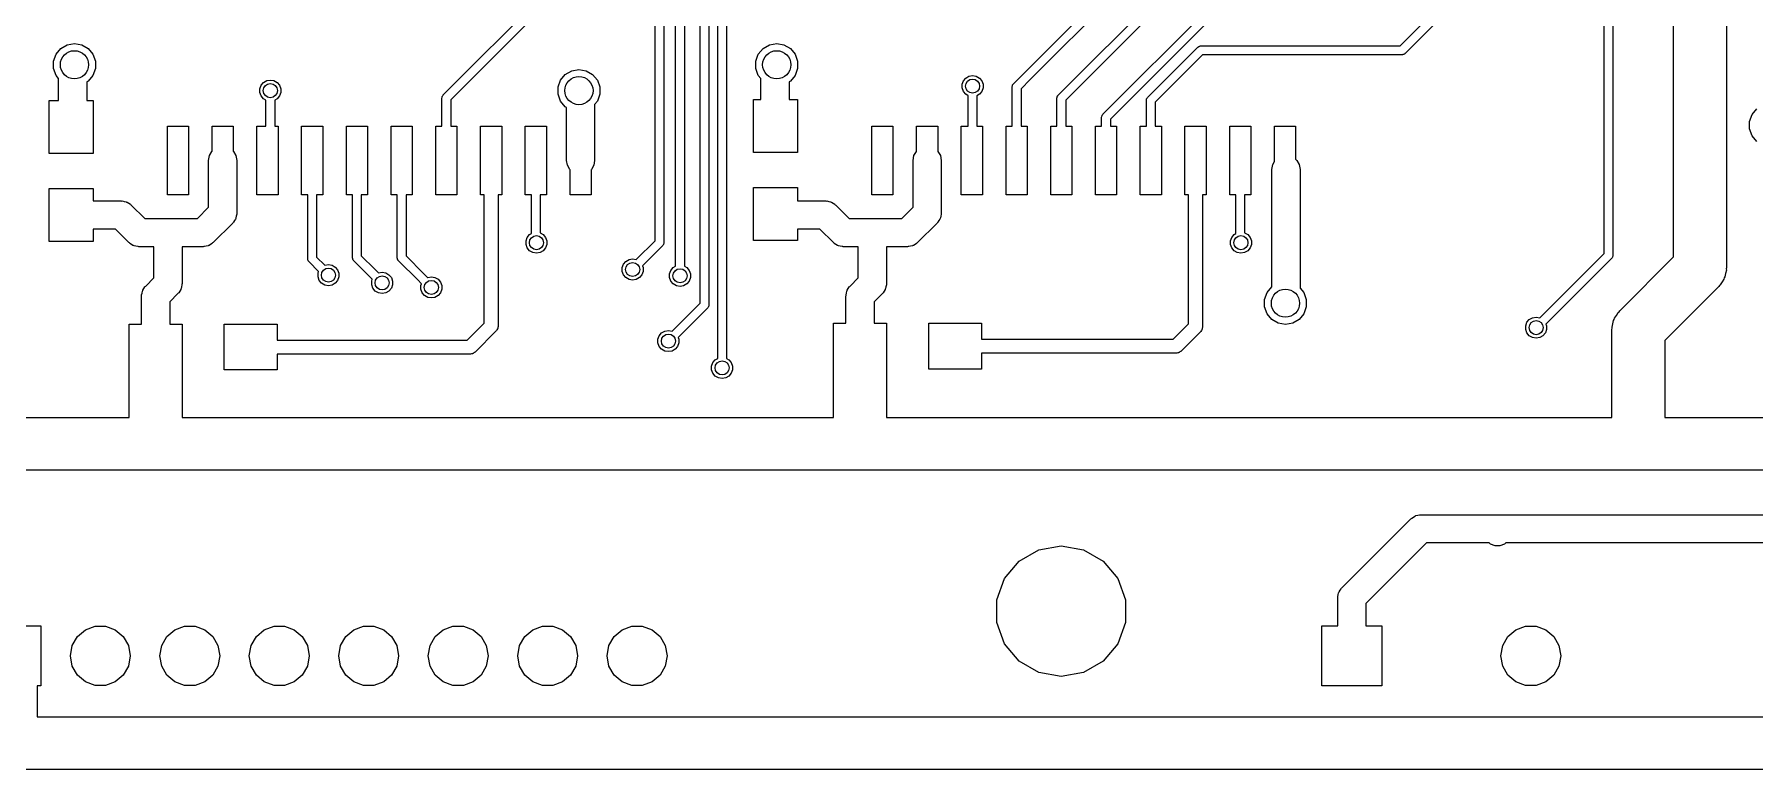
# Model space of a CAD drawing. Extents: x 74 to 228, y -104 to -43.
# Drawn here: x 130.21 to 179.05, y -104.5 to -83.62 of the extents above; entities that cross this region are included whole.
import ezdxf

# ---------------------------------------------------------------- set-up
doc = ezdxf.new("R2010")
doc.units = 0
doc.header["$MEASUREMENT"] = 0
doc.layers.add('BLACK', color=7, linetype='CONTINUOUS')

msp = doc.modelspace()

# ---------------------------------------------------------------- linework, layer by layer
at = {"layer": 'Black'}
for p, q in [((176.75, -89.9393), (176.75, -71.755)), ((178.25, -71.755), (178.25, -90.25)), ((174.775, -89.8432), (174.775, -76.0243)), ((175.025, -76.0243), (175.025, -89.895)), ((141.817, -85.3366), (148.465, -78.6882)), ((148.678, -78.8284), (142.03, -85.4768)), ((168.985, -83.949), (173.103, -79.8312)), ((173.316, -79.9714), (169.125, -84.1624)), ((147.83, -89.4832), (147.83, -80.772)), ((148.08, -80.8238), (148.08, -89.535)), ((148.414, -90.2047), (148.414, -81.331)), ((148.664, -81.3828), (148.664, -90.2047)), ((149.108, -91.2532), (149.108, -81.6741)), ((149.358, -81.7259), (149.358, -91.305)), ((158.307, -84.7216), (160.902, -82.1266)), ((161.078, -82.3034), (158.483, -84.8984)), ((159.277, -85.3466), (162.543, -82.0806)), ((162.683, -82.294), (159.49, -85.4868)), ((160.547, -85.8866), (163.464, -82.9696)), ((149.608, -92.8207), (149.608, -83.185)), ((149.858, -83.2368), (149.858, -92.8207)), ((163.604, -83.183), (160.76, -86.0268)), ((130.958, -84.0219), (131.139, -83.9173)), ((131.139, -83.9173), (131.345, -83.881)), ((131.345, -83.881), (131.551, -83.9173)), ((131.551, -83.9173), (131.732, -84.0219)), ((150.897, -84.0219), (151.078, -83.9173)), ((151.078, -83.9173), (151.284, -83.881)), ((151.284, -83.881), (151.49, -83.9173)), ((151.49, -83.9173), (151.671, -84.0219)), ((161.817, -85.4066), (163.238, -83.9856)), ((163.238, -83.9856), (163.242, -83.9825)), ((163.242, -83.9825), (163.246, -83.9782)), ((163.246, -83.9782), (163.26, -83.9701)), ((163.26, -83.9701), (163.273, -83.9607)), ((163.273, -83.9607), (163.278, -83.9593)), ((163.278, -83.9593), (163.283, -83.9565)), ((163.283, -83.9565), (163.299, -83.9537)), ((163.299, -83.9537), (163.315, -83.9495)), ((163.315, -83.9495), (163.321, -83.95)), ((163.321, -83.95), (163.326, -83.949)), ((163.326, -83.949), (168.985, -83.949)), ((130.752, -84.3787), (130.823, -84.1821)), ((130.752, -84.5879), (130.752, -84.3787)), ((130.823, -84.1821), (130.958, -84.0219)), ((131.732, -84.0219), (131.867, -84.1821)), ((131.867, -84.1821), (131.938, -84.3787)), ((131.938, -84.3787), (131.938, -84.5879)), ((150.691, -84.3787), (150.762, -84.1821)), ((150.691, -84.5879), (150.691, -84.3787)), ((150.762, -84.1821), (150.897, -84.0219)), ((151.671, -84.0219), (151.806, -84.1821)), ((151.806, -84.1821), (151.877, -84.3787)), ((151.877, -84.3787), (151.877, -84.5879)), ((163.378, -84.199), (162.03, -85.5468)), ((169.037, -84.199), (163.378, -84.199)), ((169.042, -84.198), (169.037, -84.199)), ((169.048, -84.1985), (169.042, -84.198)), ((169.064, -84.1943), (169.048, -84.1985)), ((169.08, -84.1915), (169.064, -84.1943)), ((169.085, -84.1887), (169.08, -84.1915)), ((169.09, -84.1873), (169.085, -84.1887)), ((169.103, -84.1779), (169.09, -84.1873)), ((169.117, -84.1698), (169.103, -84.1779)), ((169.121, -84.1655), (169.117, -84.1698)), ((169.125, -84.1624), (169.121, -84.1655)), ((130.823, -84.7844), (130.752, -84.5879)), ((130.895, -84.8697), (130.823, -84.7844)), ((130.895, -85.5), (130.895, -84.8697)), ((131.732, -84.9447), (131.695, -84.9661)), ((131.695, -84.9661), (131.695, -85.5)), ((131.867, -84.7844), (131.732, -84.9447)), ((131.938, -84.5879), (131.867, -84.7844)), ((136.712, -84.9863), (136.803, -84.934)), ((136.803, -84.934), (136.906, -84.9159)), ((136.906, -84.9159), (137.009, -84.934)), ((137.009, -84.934), (137.1, -84.9863)), ((145.076, -85.1124), (145.147, -84.9159)), ((145.147, -84.9159), (145.282, -84.7556)), ((145.282, -84.7556), (145.463, -84.651)), ((145.463, -84.651), (145.669, -84.6147)), ((145.669, -84.6147), (145.875, -84.651)), ((145.875, -84.651), (146.056, -84.7556)), ((146.056, -84.7556), (146.191, -84.9159)), ((146.191, -84.9159), (146.262, -85.1124)), ((150.762, -84.7844), (150.691, -84.5879)), ((150.834, -84.8697), (150.762, -84.7844)), ((150.834, -85.4729), (150.834, -84.8697)), ((151.671, -84.9447), (151.634, -84.9661)), ((151.634, -84.9661), (151.634, -85.4729)), ((151.806, -84.7844), (151.671, -84.9447)), ((151.877, -84.5879), (151.806, -84.7844)), ((156.548, -85.0377), (156.584, -84.9394)), ((156.584, -84.9394), (156.651, -84.8593)), ((156.651, -84.8593), (156.742, -84.807)), ((156.742, -84.807), (156.845, -84.7889)), ((156.845, -84.7889), (156.948, -84.807)), ((156.948, -84.807), (157.039, -84.8593)), ((157.039, -84.8593), (157.106, -84.9394)), ((157.106, -84.9394), (157.142, -85.0377)), ((158.007, -85.0216), (158.307, -84.7216)), ((158.483, -84.8984), (158.22, -85.1618)), ((158.307, -84.7216), (158.307, -84.7216)), ((158.483, -84.8984), (158.483, -84.8984)), ((136.609, -85.1647), (136.645, -85.0664)), ((136.609, -85.2693), (136.609, -85.1647)), ((136.645, -85.3676), (136.609, -85.2693)), ((136.645, -85.0664), (136.712, -84.9863)), ((136.712, -85.4477), (136.645, -85.3676)), ((136.781, -85.4873), (136.712, -85.4477)), ((137.1, -85.4477), (137.031, -85.4873)), ((137.1, -84.9863), (137.167, -85.0664)), ((137.167, -85.3676), (137.1, -85.4477)), ((137.167, -85.0664), (137.203, -85.1647)), ((137.203, -85.2693), (137.167, -85.3676)), ((137.203, -85.1647), (137.203, -85.2693)), ((141.78, -85.4141), (141.785, -85.3983)), ((141.781, -85.4196), (141.78, -85.4141)), ((141.78, -85.425), (141.781, -85.4196)), ((141.78, -86.225), (141.78, -85.425)), ((141.785, -85.3983), (141.788, -85.3822)), ((141.788, -85.3822), (141.79, -85.3775)), ((141.79, -85.3775), (141.792, -85.3722)), ((141.792, -85.3722), (141.801, -85.3588)), ((141.801, -85.3588), (141.809, -85.3447)), ((141.809, -85.3447), (141.813, -85.3411)), ((141.813, -85.3411), (141.817, -85.3366)), ((145.076, -85.3216), (145.076, -85.1124)), ((145.147, -85.5181), (145.076, -85.3216)), ((146.262, -85.3216), (146.191, -85.5181)), ((146.262, -85.1124), (146.262, -85.3216)), ((156.548, -85.1423), (156.548, -85.0377)), ((156.584, -85.2406), (156.548, -85.1423)), ((156.651, -85.3207), (156.584, -85.2406)), ((156.72, -85.3603), (156.651, -85.3207)), ((156.72, -86.225), (156.72, -85.3603)), ((157.039, -85.3207), (156.97, -85.3603)), ((156.97, -85.3603), (156.97, -86.225)), ((157.106, -85.2406), (157.039, -85.3207)), ((157.142, -85.1423), (157.106, -85.2406)), ((157.142, -85.0377), (157.142, -85.1423)), ((157.97, -85.0991), (157.975, -85.0833)), ((157.971, -85.1046), (157.97, -85.0991)), ((157.97, -85.11), (157.971, -85.1046)), ((157.97, -86.225), (157.97, -85.11)), ((157.975, -85.0833), (157.978, -85.0672)), ((157.978, -85.0672), (157.98, -85.0625)), ((157.98, -85.0625), (157.982, -85.0572)), ((157.982, -85.0572), (157.991, -85.0438)), ((157.991, -85.0438), (157.999, -85.0297)), ((157.999, -85.0297), (158.003, -85.0261)), ((158.003, -85.0261), (158.007, -85.0216)), ((158.22, -85.1618), (158.22, -86.225)), ((159.24, -85.4241), (159.245, -85.4083)), ((159.241, -85.4296), (159.24, -85.4241)), ((159.24, -85.435), (159.241, -85.4296)), ((159.24, -86.225), (159.24, -85.435)), ((159.245, -85.4083), (159.248, -85.3922)), ((159.248, -85.3922), (159.25, -85.3875)), ((159.25, -85.3875), (159.252, -85.3822)), ((159.252, -85.3822), (159.261, -85.3688)), ((159.261, -85.3688), (159.269, -85.3547)), ((159.269, -85.3547), (159.273, -85.3511)), ((159.273, -85.3511), (159.277, -85.3466)), ((161.78, -85.4841), (161.785, -85.4683)), ((161.785, -85.4683), (161.788, -85.4522)), ((161.788, -85.4522), (161.79, -85.4475)), ((161.79, -85.4475), (161.792, -85.4422)), ((161.792, -85.4422), (161.801, -85.4288)), ((161.801, -85.4288), (161.809, -85.4147)), ((161.809, -85.4147), (161.813, -85.4111)), ((161.813, -85.4111), (161.817, -85.4066)), ((130.625, -87), (130.625, -85.5)), ((130.625, -85.5), (130.895, -85.5)), ((131.695, -85.5), (131.875, -85.5)), ((131.875, -85.5), (131.875, -87)), ((136.781, -86.225), (136.781, -85.4873)), ((137.031, -85.4873), (137.031, -86.225)), ((142.03, -85.4768), (142.03, -86.225)), ((145.282, -85.6784), (145.147, -85.5181)), ((145.315, -85.6975), (145.282, -85.6784)), ((145.315, -87.2), (145.315, -85.6975)), ((146.191, -85.5181), (146.115, -85.6082)), ((146.115, -85.6082), (146.115, -87.2)), ((150.625, -86.9729), (150.625, -85.4729)), ((150.625, -85.4729), (150.834, -85.4729)), ((151.634, -85.4729), (151.875, -85.4729)), ((151.875, -85.4729), (151.875, -86.9729)), ((159.49, -85.4868), (159.49, -86.225)), ((160.51, -85.9641), (160.515, -85.9483)), ((160.515, -85.9483), (160.518, -85.9322)), ((160.518, -85.9322), (160.52, -85.9275)), ((160.52, -85.9275), (160.522, -85.9222)), ((160.522, -85.9222), (160.531, -85.9088)), ((160.531, -85.9088), (160.539, -85.8947)), ((160.539, -85.8947), (160.543, -85.8911)), ((160.543, -85.8911), (160.547, -85.8866)), ((161.781, -85.4896), (161.78, -85.4841)), ((161.78, -85.495), (161.781, -85.4896)), ((161.78, -86.225), (161.78, -85.495)), ((162.03, -85.5468), (162.03, -86.225)), ((178.907, -86.0954), (178.978, -85.8989)), ((178.978, -85.8989), (179.113, -85.7386)), ((133.985, -88.175), (133.985, -86.225)), ((133.985, -86.225), (134.585, -86.225)), ((134.585, -86.225), (134.585, -88.175)), ((135.255, -86.9375), (135.255, -86.225)), ((135.255, -86.225), (135.855, -86.225)), ((135.855, -86.225), (135.855, -86.9375)), ((136.525, -88.175), (136.525, -86.225)), ((136.525, -86.225), (136.781, -86.225)), ((137.031, -86.225), (137.125, -86.225)), ((137.125, -86.225), (137.125, -88.175)), ((137.795, -88.175), (137.795, -86.225)), ((137.795, -86.225), (138.395, -86.225)), ((138.395, -86.225), (138.395, -88.175)), ((139.065, -88.175), (139.065, -86.225)), ((139.065, -86.225), (139.665, -86.225)), ((139.665, -86.225), (139.665, -88.175)), ((140.335, -88.175), (140.335, -86.225)), ((140.335, -86.225), (140.935, -86.225)), ((140.935, -86.225), (140.935, -88.175)), ((141.605, -88.175), (141.605, -86.225)), ((141.605, -86.225), (141.78, -86.225)), ((142.03, -86.225), (142.205, -86.225)), ((142.205, -86.225), (142.205, -88.175)), ((142.875, -88.175), (142.875, -86.225)), ((142.875, -86.225), (143.475, -86.225)), ((143.475, -86.225), (143.475, -88.175)), ((144.145, -88.175), (144.145, -86.225)), ((144.145, -86.225), (144.745, -86.225)), ((144.745, -86.225), (144.745, -88.175)), ((153.985, -88.175), (153.985, -86.225)), ((153.985, -86.225), (154.585, -86.225)), ((154.585, -86.225), (154.585, -88.175)), ((155.255, -86.9375), (155.255, -86.225)), ((155.255, -86.225), (155.855, -86.225)), ((155.855, -86.225), (155.855, -86.9375)), ((156.525, -88.175), (156.525, -86.225)), ((156.525, -86.225), (156.72, -86.225)), ((156.97, -86.225), (157.125, -86.225)), ((157.125, -86.225), (157.125, -88.175)), ((157.795, -88.175), (157.795, -86.225)), ((157.795, -86.225), (157.97, -86.225)), ((158.22, -86.225), (158.395, -86.225)), ((158.395, -86.225), (158.395, -88.175)), ((159.065, -88.175), (159.065, -86.225)), ((159.065, -86.225), (159.24, -86.225)), ((159.49, -86.225), (159.665, -86.225)), ((159.665, -86.225), (159.665, -88.175)), ((160.335, -88.175), (160.335, -86.225)), ((160.335, -86.225), (160.51, -86.225)), ((160.511, -85.9696), (160.51, -85.9641)), ((160.51, -85.975), (160.511, -85.9696)), ((160.51, -86.225), (160.51, -85.975)), ((160.76, -86.0268), (160.76, -86.225)), ((160.76, -86.225), (160.935, -86.225)), ((160.935, -86.225), (160.935, -88.175)), ((161.605, -88.175), (161.605, -86.225)), ((161.605, -86.225), (161.78, -86.225)), ((162.03, -86.225), (162.205, -86.225)), ((162.205, -86.225), (162.205, -88.175)), ((162.875, -88.175), (162.875, -86.225)), ((162.875, -86.225), (163.475, -86.225)), ((163.475, -86.225), (163.475, -88.175)), ((164.145, -88.175), (164.145, -86.225)), ((164.145, -86.225), (164.745, -86.225)), ((164.745, -86.225), (164.745, -88.175)), ((165.415, -87.2343), (165.415, -86.225)), ((165.415, -86.225), (166.015, -86.225)), ((166.015, -86.225), (166.015, -87.168)), ((178.907, -86.3046), (178.907, -86.0954)), ((178.978, -86.5011), (178.907, -86.3046)), ((135.249, -86.9429), (135.255, -86.9375)), ((135.855, -86.9375), (135.861, -86.9429)), ((155.249, -86.9429), (155.255, -86.9375)), ((155.855, -86.9375), (155.861, -86.9429)), ((179.113, -86.6614), (178.978, -86.5011)), ((131.875, -87), (130.625, -87)), ((135.155, -87.2), (135.179, -87.0632)), ((135.155, -88.5293), (135.155, -87.2)), ((135.179, -87.0632), (135.249, -86.9429)), ((135.861, -86.9429), (135.931, -87.0632)), ((135.931, -87.0632), (135.955, -87.2)), ((135.955, -87.2), (135.955, -88.695)), ((145.339, -87.3368), (145.315, -87.2)), ((145.409, -87.4571), (145.339, -87.3368)), ((146.091, -87.3368), (146.021, -87.4571)), ((146.115, -87.2), (146.091, -87.3368)), ((151.875, -86.9729), (150.625, -86.9729)), ((155.155, -87.2), (155.179, -87.0632)), ((155.155, -88.5293), (155.155, -87.2)), ((155.179, -87.0632), (155.249, -86.9429)), ((155.861, -86.9429), (155.931, -87.0632)), ((155.931, -87.0632), (155.955, -87.2)), ((155.955, -87.2), (155.955, -88.695)), ((165.343, -87.454), (165.367, -87.3172)), ((165.367, -87.3172), (165.415, -87.2343)), ((166.015, -87.168), (166.049, -87.1969)), ((166.049, -87.1969), (166.119, -87.3172)), ((166.119, -87.3172), (166.143, -87.454)), ((145.415, -87.4625), (145.409, -87.4571)), ((145.415, -88.175), (145.415, -87.4625)), ((146.021, -87.4571), (146.015, -87.4625)), ((146.015, -87.4625), (146.015, -88.175)), ((165.343, -90.7914), (165.343, -87.454)), ((166.143, -87.454), (166.143, -90.8258)), ((130.625, -89.5), (130.625, -88)), ((130.625, -88), (131.875, -88)), ((131.875, -88), (131.875, -88.35)), ((131.875, -88.35), (132.675, -88.35)), ((132.675, -88.35), (132.692, -88.3531)), ((132.692, -88.3531), (132.71, -88.3515)), ((132.71, -88.3515), (132.76, -88.365)), ((132.76, -88.365), (132.812, -88.3741)), ((132.812, -88.3741), (132.827, -88.3829)), ((132.827, -88.3829), (132.844, -88.3875)), ((132.844, -88.3875), (132.887, -88.4175)), ((134.585, -88.175), (133.985, -88.175)), ((137.125, -88.175), (136.525, -88.175)), ((137.97, -88.175), (137.795, -88.175)), ((137.97, -89.995), (137.97, -88.175)), ((138.395, -88.175), (138.22, -88.175)), ((138.22, -88.175), (138.22, -89.9432)), ((139.24, -88.175), (139.065, -88.175)), ((139.24, -89.962), (139.24, -88.175)), ((139.665, -88.175), (139.49, -88.175)), ((139.49, -88.175), (139.49, -89.9102)), ((140.51, -88.175), (140.335, -88.175)), ((140.51, -89.962), (140.51, -88.175)), ((140.935, -88.175), (140.76, -88.175)), ((140.76, -88.175), (140.76, -89.9102)), ((142.205, -88.175), (141.605, -88.175)), ((142.975, -88.175), (142.875, -88.175)), ((142.975, -91.8192), (142.975, -88.175)), ((143.475, -88.175), (143.375, -88.175)), ((143.375, -88.175), (143.375, -91.902)), ((144.32, -88.175), (144.145, -88.175)), ((144.32, -89.2748), (144.32, -88.175)), ((144.745, -88.175), (144.57, -88.175)), ((144.57, -88.175), (144.57, -89.2546)), ((146.015, -88.175), (145.415, -88.175)), ((150.625, -89.4729), (150.625, -87.9729)), ((150.625, -87.9729), (151.875, -87.9729)), ((151.875, -87.9729), (151.875, -88.35)), ((151.875, -88.35), (152.675, -88.35)), ((152.675, -88.35), (152.692, -88.3531)), ((152.692, -88.3531), (152.71, -88.3515)), ((152.71, -88.3515), (152.76, -88.365)), ((152.76, -88.365), (152.812, -88.3741)), ((152.812, -88.3741), (152.827, -88.3829)), ((152.827, -88.3829), (152.844, -88.3875)), ((152.844, -88.3875), (152.887, -88.4175)), ((154.585, -88.175), (153.985, -88.175)), ((157.125, -88.175), (156.525, -88.175)), ((158.395, -88.175), (157.795, -88.175)), ((159.665, -88.175), (159.065, -88.175)), ((160.935, -88.175), (160.335, -88.175)), ((162.205, -88.175), (161.605, -88.175)), ((162.975, -88.175), (162.875, -88.175)), ((162.975, -91.8422), (162.975, -88.175)), ((163.475, -88.175), (163.375, -88.175)), ((163.375, -88.175), (163.375, -91.925)), ((164.32, -88.175), (164.145, -88.175)), ((164.32, -89.2763), (164.32, -88.175)), ((164.745, -88.175), (164.57, -88.175)), ((164.57, -88.175), (164.57, -89.2532)), ((132.887, -88.4175), (132.932, -88.4436)), ((132.932, -88.4436), (132.943, -88.4571)), ((132.943, -88.4571), (132.958, -88.4672)), ((132.958, -88.4672), (133.341, -88.85)), ((133.341, -88.85), (134, -88.85)), ((134, -88.85), (134.834, -88.85)), ((134.834, -88.85), (135.155, -88.5293)), ((135.918, -88.864), (135.888, -88.9069)), ((135.922, -88.847), (135.918, -88.864)), ((135.931, -88.8318), (135.922, -88.847)), ((135.94, -88.7803), (135.931, -88.8318)), ((135.953, -88.7299), (135.94, -88.7803)), ((135.955, -88.695), (135.952, -88.7123)), ((135.952, -88.7123), (135.953, -88.7299)), ((152.887, -88.4175), (152.932, -88.4436)), ((152.932, -88.4436), (152.943, -88.4571)), ((152.943, -88.4571), (152.958, -88.4672)), ((152.958, -88.4672), (153.341, -88.85)), ((153.341, -88.85), (154, -88.85)), ((154, -88.85), (154.834, -88.85)), ((154.834, -88.85), (155.155, -88.5293)), ((155.918, -88.864), (155.888, -88.9069)), ((155.922, -88.847), (155.918, -88.864)), ((155.931, -88.8318), (155.922, -88.847)), ((155.94, -88.7803), (155.931, -88.8318)), ((155.953, -88.7299), (155.94, -88.7803)), ((155.955, -88.695), (155.952, -88.7123)), ((155.952, -88.7123), (155.953, -88.7299)), ((132.509, -89.15), (131.875, -89.15)), ((131.875, -89.15), (131.875, -89.5)), ((132.892, -89.5328), (132.509, -89.15)), ((135.838, -88.9778), (135.283, -89.5328)), ((135.848, -88.9634), (135.838, -88.9778)), ((135.861, -88.9521), (135.848, -88.9634)), ((135.888, -88.9069), (135.861, -88.9521)), ((144.202, -89.3844), (144.269, -89.3043)), ((144.269, -89.3043), (144.32, -89.2748)), ((144.57, -89.2546), (144.656, -89.3043)), ((144.656, -89.3043), (144.723, -89.3844)), ((152.509, -89.15), (151.875, -89.15)), ((151.875, -89.15), (151.875, -89.4729)), ((152.892, -89.5328), (152.509, -89.15)), ((155.838, -88.9778), (155.283, -89.5328)), ((155.848, -88.9634), (155.838, -88.9778)), ((155.861, -88.9521), (155.848, -88.9634)), ((155.888, -88.9069), (155.861, -88.9521)), ((164.204, -89.3844), (164.271, -89.3043)), ((164.271, -89.3043), (164.32, -89.2763)), ((164.57, -89.2532), (164.659, -89.3043)), ((164.659, -89.3043), (164.726, -89.3844)), ((131.875, -89.5), (130.625, -89.5)), ((132.907, -89.5429), (132.892, -89.5328)), ((132.918, -89.5564), (132.907, -89.5429)), ((132.963, -89.5825), (132.918, -89.5564)), ((133.006, -89.6125), (132.963, -89.5825)), ((133.023, -89.6171), (133.006, -89.6125)), ((133.038, -89.6259), (133.023, -89.6171)), ((133.09, -89.635), (133.038, -89.6259)), ((133.14, -89.6485), (133.09, -89.635)), ((133.158, -89.6469), (133.14, -89.6485)), ((133.175, -89.65), (133.158, -89.6469)), ((133.6, -89.65), (133.175, -89.65)), ((133.6, -90.5343), (133.6, -89.65)), ((135, -89.65), (134.4, -89.65)), ((134.4, -89.65), (134.4, -90.7)), ((135.017, -89.6469), (135, -89.65)), ((135.035, -89.6485), (135.017, -89.6469)), ((135.085, -89.635), (135.035, -89.6485)), ((135.137, -89.6259), (135.085, -89.635)), ((135.152, -89.6171), (135.137, -89.6259)), ((135.169, -89.6125), (135.152, -89.6171)), ((135.212, -89.5825), (135.169, -89.6125)), ((135.257, -89.5564), (135.212, -89.5825)), ((135.268, -89.5429), (135.257, -89.5564)), ((135.283, -89.5328), (135.268, -89.5429)), ((144.166, -89.4827), (144.202, -89.3844)), ((144.166, -89.5873), (144.166, -89.4827)), ((144.202, -89.6856), (144.166, -89.5873)), ((144.269, -89.7657), (144.202, -89.6856)), ((144.36, -89.818), (144.269, -89.7657)), ((144.463, -89.8361), (144.36, -89.818)), ((144.565, -89.818), (144.463, -89.8361)), ((144.656, -89.7657), (144.565, -89.818)), ((144.723, -89.6856), (144.656, -89.7657)), ((144.723, -89.3844), (144.759, -89.4827)), ((144.759, -89.5873), (144.723, -89.6856)), ((144.759, -89.4827), (144.759, -89.5873)), ((147.298, -90.0152), (147.83, -89.4832)), ((148.043, -89.6234), (147.472, -90.1952)), ((148.047, -89.6189), (148.043, -89.6234)), ((148.051, -89.6153), (148.047, -89.6189)), ((148.059, -89.6012), (148.051, -89.6153)), ((148.068, -89.5878), (148.059, -89.6012)), ((148.07, -89.5825), (148.068, -89.5878)), ((148.072, -89.5778), (148.07, -89.5825)), ((148.075, -89.5617), (148.072, -89.5778)), ((148.08, -89.5459), (148.075, -89.5617)), ((148.08, -89.535), (148.079, -89.5404)), ((148.079, -89.5404), (148.08, -89.5459)), ((151.875, -89.4729), (150.625, -89.4729)), ((152.907, -89.5429), (152.892, -89.5328)), ((152.918, -89.5564), (152.907, -89.5429)), ((152.963, -89.5825), (152.918, -89.5564)), ((153.006, -89.6125), (152.963, -89.5825)), ((153.023, -89.6171), (153.006, -89.6125)), ((153.038, -89.6259), (153.023, -89.6171)), ((153.09, -89.635), (153.038, -89.6259)), ((153.14, -89.6485), (153.09, -89.635)), ((153.158, -89.6469), (153.14, -89.6485)), ((153.175, -89.65), (153.158, -89.6469)), ((153.6, -89.65), (153.175, -89.65)), ((153.6, -90.5343), (153.6, -89.65)), ((155, -89.65), (154.4, -89.65)), ((154.4, -89.65), (154.4, -90.7)), ((155.017, -89.6469), (155, -89.65)), ((155.035, -89.6485), (155.017, -89.6469)), ((155.085, -89.635), (155.035, -89.6485)), ((155.137, -89.6259), (155.085, -89.635)), ((155.152, -89.6171), (155.137, -89.6259)), ((155.169, -89.6125), (155.152, -89.6171)), ((155.212, -89.5825), (155.169, -89.6125)), ((155.257, -89.5564), (155.212, -89.5825)), ((155.268, -89.5429), (155.257, -89.5564)), ((155.283, -89.5328), (155.268, -89.5429)), ((164.168, -89.4827), (164.204, -89.3844)), ((164.168, -89.5873), (164.168, -89.4827)), ((164.204, -89.6856), (164.168, -89.5873)), ((164.271, -89.7657), (164.204, -89.6856)), ((164.362, -89.818), (164.271, -89.7657)), ((164.465, -89.8361), (164.362, -89.818)), ((164.568, -89.818), (164.465, -89.8361)), ((164.659, -89.7657), (164.568, -89.818)), ((164.726, -89.6856), (164.659, -89.7657)), ((164.726, -89.3844), (164.762, -89.4827)), ((164.762, -89.5873), (164.726, -89.6856)), ((164.762, -89.4827), (164.762, -89.5873)), ((172.952, -91.6662), (174.775, -89.8432)), ((137.971, -90.0004), (137.97, -89.995)), ((137.97, -90.0059), (137.971, -90.0004)), ((137.975, -90.0217), (137.97, -90.0059)), ((137.978, -90.0378), (137.975, -90.0217)), ((137.98, -90.0425), (137.978, -90.0378)), ((137.982, -90.0478), (137.98, -90.0425)), ((137.991, -90.0612), (137.982, -90.0478)), ((137.999, -90.0753), (137.991, -90.0612)), ((138.003, -90.0789), (137.999, -90.0753)), ((138.007, -90.0834), (138.003, -90.0789)), ((138.278, -90.3552), (138.007, -90.0834)), ((138.22, -89.9432), (138.452, -90.1752)), ((138.26, -90.4047), (138.278, -90.3552)), ((138.452, -90.1752), (138.454, -90.174)), ((138.454, -90.174), (138.557, -90.1559)), ((138.557, -90.1559), (138.66, -90.174)), ((138.66, -90.174), (138.751, -90.2263)), ((138.751, -90.2263), (138.818, -90.3064)), ((138.818, -90.3064), (138.854, -90.4047)), ((139.241, -89.9674), (139.24, -89.962)), ((139.24, -89.9729), (139.241, -89.9674)), ((139.245, -89.9887), (139.24, -89.9729)), ((139.248, -90.0048), (139.245, -89.9887)), ((139.25, -90.0095), (139.248, -90.0048)), ((139.252, -90.0148), (139.25, -90.0095)), ((139.261, -90.0282), (139.252, -90.0148)), ((139.269, -90.0423), (139.261, -90.0282)), ((139.273, -90.0459), (139.269, -90.0423)), ((139.277, -90.0504), (139.273, -90.0459)), ((139.693, -90.4664), (139.277, -90.0504)), ((139.49, -89.9102), (139.869, -90.2896)), ((139.869, -90.2896), (139.869, -90.2896)), ((139.869, -90.2896), (139.976, -90.3962)), ((140.511, -89.9674), (140.51, -89.962)), ((140.51, -89.9729), (140.511, -89.9674)), ((140.515, -89.9887), (140.51, -89.9729)), ((140.518, -90.0048), (140.515, -89.9887)), ((140.52, -90.0095), (140.518, -90.0048)), ((140.522, -90.0148), (140.52, -90.0095)), ((140.531, -90.0282), (140.522, -90.0148)), ((140.539, -90.0423), (140.531, -90.0282)), ((140.543, -90.0459), (140.539, -90.0423)), ((140.547, -90.0504), (140.543, -90.0459)), ((141.09, -90.5934), (140.547, -90.0504)), ((140.76, -89.9102), (141.266, -90.4166)), ((146.896, -90.2447), (146.932, -90.1464)), ((146.896, -90.3493), (146.896, -90.2447)), ((146.932, -90.4476), (146.896, -90.3493)), ((146.932, -90.1464), (146.999, -90.0663)), ((146.999, -90.0663), (147.09, -90.014)), ((147.09, -90.014), (147.193, -89.9959)), ((147.193, -89.9959), (147.296, -90.014)), ((147.296, -90.014), (147.298, -90.0152)), ((147.49, -90.3493), (147.454, -90.4476)), ((147.472, -90.1952), (147.49, -90.2447)), ((147.49, -90.2447), (147.49, -90.3493)), ((148.242, -90.4227), (148.278, -90.3244)), ((148.278, -90.3244), (148.345, -90.2443)), ((148.345, -90.2443), (148.414, -90.2047)), ((148.664, -90.2047), (148.733, -90.2443)), ((148.733, -90.2443), (148.8, -90.3244)), ((148.8, -90.3244), (148.836, -90.4227)), ((174.988, -89.9834), (173.126, -91.8462)), ((174.992, -89.9789), (174.988, -89.9834)), ((174.996, -89.9753), (174.992, -89.9789)), ((175.004, -89.9612), (174.996, -89.9753)), ((175.013, -89.9478), (175.004, -89.9612)), ((175.015, -89.9425), (175.013, -89.9478)), ((175.017, -89.9378), (175.015, -89.9425)), ((175.02, -89.9217), (175.017, -89.9378)), ((175.025, -89.9059), (175.02, -89.9217)), ((175.025, -89.895), (175.024, -89.9004)), ((175.024, -89.9004), (175.025, -89.9059)), ((175.22, -91.4697), (176.75, -89.9393)), ((178.247, -90.3154), (178.222, -90.41)), ((178.25, -90.25), (178.244, -90.2825)), ((178.244, -90.2825), (178.247, -90.3154)), ((133.287, -90.881), (133.317, -90.8381)), ((133.317, -90.8381), (133.344, -90.7929)), ((133.344, -90.7929), (133.357, -90.7816)), ((133.357, -90.7816), (133.367, -90.7672)), ((133.367, -90.7672), (133.6, -90.5343)), ((134.376, -90.8368), (134.367, -90.852)), ((134.385, -90.7853), (134.376, -90.8368)), ((134.398, -90.7349), (134.385, -90.7853)), ((134.4, -90.7), (134.397, -90.7173)), ((134.397, -90.7173), (134.398, -90.7349)), ((138.26, -90.5093), (138.26, -90.4047)), ((138.296, -90.6076), (138.26, -90.5093)), ((138.363, -90.6877), (138.296, -90.6076)), ((138.454, -90.74), (138.363, -90.6877)), ((138.557, -90.7581), (138.454, -90.74)), ((138.66, -90.74), (138.557, -90.7581)), ((138.751, -90.6877), (138.66, -90.74)), ((138.818, -90.6076), (138.751, -90.6877)), ((138.854, -90.5093), (138.818, -90.6076)), ((138.854, -90.4047), (138.854, -90.5093)), ((139.802, -90.5762), (139.693, -90.4664)), ((139.693, -90.4664), (139.693, -90.4664)), ((139.784, -90.6257), (139.802, -90.5762)), ((139.784, -90.7303), (139.784, -90.6257)), ((139.82, -90.8286), (139.784, -90.7303)), ((139.887, -90.9087), (139.82, -90.8286)), ((139.976, -90.3962), (139.978, -90.395)), ((139.978, -90.395), (140.081, -90.3769)), ((140.081, -90.3769), (140.184, -90.395)), ((140.184, -90.395), (140.275, -90.4473)), ((140.275, -90.4473), (140.342, -90.5274)), ((140.342, -90.8286), (140.275, -90.9087)), ((140.342, -90.5274), (140.378, -90.6257)), ((140.378, -90.7303), (140.342, -90.8286)), ((140.378, -90.6257), (140.378, -90.7303)), ((141.199, -90.7032), (141.09, -90.5934)), ((141.09, -90.5934), (141.09, -90.5934)), ((141.181, -90.7527), (141.199, -90.7032)), ((141.181, -90.8573), (141.181, -90.7527)), ((141.266, -90.4166), (141.266, -90.4166)), ((141.266, -90.4166), (141.373, -90.5232)), ((141.373, -90.5232), (141.375, -90.522)), ((141.375, -90.522), (141.478, -90.5039)), ((141.478, -90.5039), (141.581, -90.522)), ((141.581, -90.522), (141.672, -90.5743)), ((141.672, -90.5743), (141.739, -90.6544)), ((141.739, -90.6544), (141.775, -90.7527)), ((141.775, -90.7527), (141.775, -90.8573)), ((146.999, -90.5277), (146.932, -90.4476)), ((147.09, -90.58), (146.999, -90.5277)), ((147.193, -90.5981), (147.09, -90.58)), ((147.296, -90.58), (147.193, -90.5981)), ((147.387, -90.5277), (147.296, -90.58)), ((147.454, -90.4476), (147.387, -90.5277)), ((148.242, -90.5273), (148.242, -90.4227)), ((148.278, -90.6256), (148.242, -90.5273)), ((148.345, -90.7057), (148.278, -90.6256)), ((148.436, -90.758), (148.345, -90.7057)), ((148.539, -90.7761), (148.436, -90.758)), ((148.642, -90.758), (148.539, -90.7761)), ((148.733, -90.7057), (148.642, -90.758)), ((148.8, -90.6256), (148.733, -90.7057)), ((148.836, -90.5273), (148.8, -90.6256)), ((148.836, -90.4227), (148.836, -90.5273)), ((153.287, -90.881), (153.317, -90.8381)), ((153.317, -90.8381), (153.344, -90.7929)), ((153.344, -90.7929), (153.357, -90.7816)), ((153.357, -90.7816), (153.367, -90.7672)), ((153.367, -90.7672), (153.6, -90.5343)), ((154.376, -90.8368), (154.367, -90.852)), ((154.385, -90.7853), (154.376, -90.8368)), ((154.398, -90.7349), (154.385, -90.7853)), ((154.4, -90.7), (154.397, -90.7173)), ((154.397, -90.7173), (154.398, -90.7349)), ((165.206, -90.9529), (165.341, -90.7926)), ((165.341, -90.7926), (165.343, -90.7914)), ((166.143, -90.8258), (166.25, -90.9529)), ((178.03, -90.7803), (176.5, -92.3107)), ((178.049, -90.7533), (178.03, -90.7803)), ((178.075, -90.7321), (178.049, -90.7533)), ((178.124, -90.6472), (178.075, -90.7321)), ((178.18, -90.567), (178.124, -90.6472)), ((178.188, -90.5351), (178.18, -90.567)), ((178.205, -90.5065), (178.188, -90.5351)), ((178.222, -90.41), (178.205, -90.5065)), ((133.25, -91.05), (133.253, -91.0327)), ((133.25, -91.85), (133.25, -91.05)), ((133.252, -91.0151), (133.265, -90.9647)), ((133.253, -91.0327), (133.252, -91.0151)), ((133.265, -90.9647), (133.274, -90.9132)), ((133.274, -90.9132), (133.283, -90.898)), ((133.283, -90.898), (133.287, -90.881)), ((134.283, -90.9828), (134.05, -91.2157)), ((134.05, -91.2157), (134.05, -91.85)), ((134.293, -90.9684), (134.283, -90.9828)), ((134.306, -90.9571), (134.293, -90.9684)), ((134.333, -90.9119), (134.306, -90.9571)), ((134.363, -90.869), (134.333, -90.9119)), ((134.367, -90.852), (134.363, -90.869)), ((139.978, -90.961), (139.887, -90.9087)), ((140.081, -90.9791), (139.978, -90.961)), ((140.184, -90.961), (140.081, -90.9791)), ((140.275, -90.9087), (140.184, -90.961)), ((141.217, -90.9556), (141.181, -90.8573)), ((141.284, -91.0357), (141.217, -90.9556)), ((141.375, -91.088), (141.284, -91.0357)), ((141.478, -91.1061), (141.375, -91.088)), ((141.581, -91.088), (141.478, -91.1061)), ((141.672, -91.0357), (141.581, -91.088)), ((141.739, -90.9556), (141.672, -91.0357)), ((141.775, -90.8573), (141.739, -90.9556)), ((148.314, -92.0472), (149.108, -91.2532)), ((149.353, -91.3317), (149.35, -91.3478)), ((149.358, -91.3159), (149.353, -91.3317)), ((149.358, -91.305), (149.357, -91.3104)), ((149.357, -91.3104), (149.358, -91.3159)), ((153.25, -91.05), (153.253, -91.0327)), ((153.25, -91.8229), (153.25, -91.05)), ((153.252, -91.0151), (153.265, -90.9647)), ((153.253, -91.0327), (153.252, -91.0151)), ((153.265, -90.9647), (153.274, -90.9132)), ((153.274, -90.9132), (153.283, -90.898)), ((153.283, -90.898), (153.287, -90.881)), ((154.283, -90.9828), (154.05, -91.2157)), ((154.05, -91.2157), (154.05, -91.8229)), ((154.293, -90.9684), (154.283, -90.9828)), ((154.306, -90.9571), (154.293, -90.9684)), ((154.333, -90.9119), (154.306, -90.9571)), ((154.363, -90.869), (154.333, -90.9119)), ((154.367, -90.852), (154.363, -90.869)), ((165.135, -91.1494), (165.206, -90.9529)), ((165.135, -91.3586), (165.135, -91.1494)), ((166.25, -90.9529), (166.321, -91.1494)), ((166.321, -91.1494), (166.321, -91.3586)), ((142.494, -92.3), (142.975, -91.8192)), ((149.321, -91.3934), (148.488, -92.2272)), ((149.325, -91.3889), (149.321, -91.3934)), ((149.329, -91.3854), (149.325, -91.3889)), ((149.337, -91.3712), (149.329, -91.3854)), ((149.346, -91.3578), (149.337, -91.3712)), ((149.348, -91.3525), (149.346, -91.3578)), ((149.35, -91.3478), (149.348, -91.3525)), ((165.206, -91.5551), (165.135, -91.3586)), ((165.341, -91.7154), (165.206, -91.5551)), ((165.522, -91.82), (165.341, -91.7154)), ((165.728, -91.8563), (165.522, -91.82)), ((165.934, -91.82), (165.728, -91.8563)), ((166.115, -91.7154), (165.934, -91.82)), ((166.25, -91.5551), (166.115, -91.7154)), ((166.321, -91.3586), (166.25, -91.5551)), ((172.55, -91.8957), (172.586, -91.7974)), ((172.586, -91.7974), (172.653, -91.7173)), ((172.653, -91.7173), (172.744, -91.665)), ((172.744, -91.665), (172.847, -91.6469)), ((172.847, -91.6469), (172.95, -91.665)), ((172.95, -91.665), (172.952, -91.6662)), ((175.028, -91.84), (175.045, -91.7435)), ((175.045, -91.7435), (175.062, -91.7149)), ((175.062, -91.7149), (175.07, -91.683)), ((175.07, -91.683), (175.126, -91.6028)), ((175.126, -91.6028), (175.175, -91.5179)), ((175.175, -91.5179), (175.201, -91.4967)), ((175.201, -91.4967), (175.22, -91.4697)), ((132.9, -92.5), (132.9, -91.85)), ((132.9, -91.85), (133.25, -91.85)), ((134.05, -91.85), (134.4, -91.85)), ((134.4, -91.85), (134.4, -93.15)), ((135.6, -93.15), (135.6, -91.85)), ((135.6, -91.85), (137.1, -91.85)), ((137.1, -91.85), (137.1, -92.3)), ((137.1, -92.3), (142.494, -92.3)), ((143.316, -92.0434), (142.718, -92.6414)), ((143.321, -92.0362), (143.316, -92.0434)), ((143.328, -92.0306), (143.321, -92.0362)), ((143.341, -92.0079), (143.328, -92.0306)), ((143.356, -91.9865), (143.341, -92.0079)), ((143.359, -91.978), (143.356, -91.9865)), ((143.363, -91.9704), (143.359, -91.978)), ((143.367, -91.9447), (143.363, -91.9704)), ((143.374, -91.9194), (143.367, -91.9447)), ((143.375, -91.902), (143.373, -91.9107)), ((143.373, -91.9107), (143.374, -91.9194)), ((147.912, -92.2767), (147.948, -92.1784)), ((147.912, -92.3813), (147.912, -92.2767)), ((147.948, -92.1784), (148.015, -92.0983)), ((148.015, -92.0983), (148.106, -92.046)), ((148.106, -92.046), (148.209, -92.0279)), ((148.209, -92.0279), (148.312, -92.046)), ((148.312, -92.046), (148.314, -92.0472)), ((148.488, -92.2272), (148.506, -92.2767)), ((148.506, -92.2767), (148.506, -92.3813)), ((152.9, -92.4729), (152.9, -91.8229)), ((152.9, -91.8229), (153.25, -91.8229)), ((154.05, -91.8229), (154.4, -91.8229)), ((154.4, -91.8229), (154.4, -93.1229)), ((155.6, -93.1229), (155.6, -91.8229)), ((155.6, -91.8229), (157.1, -91.8229)), ((157.1, -91.8229), (157.1, -92.2729)), ((157.1, -92.2729), (162.544, -92.2729)), ((162.544, -92.2729), (162.975, -91.8422)), ((163.316, -92.0664), (162.768, -92.6143)), ((163.321, -92.0592), (163.316, -92.0664)), ((163.328, -92.0536), (163.321, -92.0592)), ((163.341, -92.0309), (163.328, -92.0536)), ((163.356, -92.0095), (163.341, -92.0309)), ((163.359, -92.001), (163.356, -92.0095)), ((163.363, -91.9934), (163.359, -92.001)), ((163.367, -91.9677), (163.363, -91.9934)), ((163.374, -91.9424), (163.367, -91.9677)), ((163.375, -91.925), (163.373, -91.9337)), ((163.373, -91.9337), (163.374, -91.9424)), ((172.55, -92.0003), (172.55, -91.8957)), ((172.586, -92.0986), (172.55, -92.0003)), ((172.653, -92.1787), (172.586, -92.0986)), ((172.744, -92.231), (172.653, -92.1787)), ((172.847, -92.2491), (172.744, -92.231)), ((172.95, -92.231), (172.847, -92.2491)), ((173.041, -92.1787), (172.95, -92.231)), ((173.108, -92.0986), (173.041, -92.1787)), ((173.144, -92.0003), (173.108, -92.0986)), ((173.126, -91.8462), (173.144, -91.8957)), ((173.144, -91.8957), (173.144, -92.0003)), ((175, -92), (175.006, -91.9675)), ((175, -94.5), (175, -92)), ((175.003, -91.9346), (175.028, -91.84)), ((175.006, -91.9675), (175.003, -91.9346)), ((132.9, -94.5), (132.9, -92.5)), ((142.577, -92.7), (137.1, -92.7)), ((137.1, -92.7), (137.1, -93.15)), ((142.586, -92.6985), (142.577, -92.7)), ((142.594, -92.6992), (142.586, -92.6985)), ((142.62, -92.6925), (142.594, -92.6992)), ((142.645, -92.6879), (142.62, -92.6925)), ((142.653, -92.6835), (142.645, -92.6879)), ((142.662, -92.6813), (142.653, -92.6835)), ((142.683, -92.6663), (142.662, -92.6813)), ((142.706, -92.6532), (142.683, -92.6663)), ((142.711, -92.6465), (142.706, -92.6532)), ((142.718, -92.6414), (142.711, -92.6465)), ((147.948, -92.4796), (147.912, -92.3813)), ((148.015, -92.5597), (147.948, -92.4796)), ((148.106, -92.612), (148.015, -92.5597)), ((148.209, -92.6301), (148.106, -92.612)), ((148.312, -92.612), (148.209, -92.6301)), ((148.403, -92.5597), (148.312, -92.612)), ((148.47, -92.4796), (148.403, -92.5597)), ((148.506, -92.3813), (148.47, -92.4796)), ((152.9, -94.5), (152.9, -92.4729)), ((162.627, -92.6729), (157.1, -92.6729)), ((157.1, -92.6729), (157.1, -93.1229)), ((162.636, -92.6714), (162.627, -92.6729)), ((162.645, -92.6722), (162.636, -92.6714)), ((162.67, -92.6654), (162.645, -92.6722)), ((162.695, -92.6609), (162.67, -92.6654)), ((162.703, -92.6565), (162.695, -92.6609)), ((162.712, -92.6542), (162.703, -92.6565)), ((162.733, -92.6392), (162.712, -92.6542)), ((162.756, -92.6261), (162.733, -92.6392)), ((162.761, -92.6194), (162.756, -92.6261)), ((162.768, -92.6143), (162.761, -92.6194)), ((176.5, -92.3107), (176.5, -94.5)), ((134.4, -93.15), (134.4, -94.5)), ((137.1, -93.15), (135.6, -93.15)), ((149.436, -93.0387), (149.472, -92.9404)), ((149.436, -93.1433), (149.436, -93.0387)), ((149.472, -93.2416), (149.436, -93.1433)), ((149.472, -92.9404), (149.539, -92.8603)), ((149.539, -93.3217), (149.472, -93.2416)), ((149.539, -92.8603), (149.608, -92.8207)), ((149.858, -92.8207), (149.927, -92.8603)), ((149.927, -92.8603), (149.994, -92.9404)), ((149.994, -93.2416), (149.927, -93.3217)), ((149.994, -92.9404), (150.03, -93.0387)), ((150.03, -93.1433), (149.994, -93.2416)), ((150.03, -93.0387), (150.03, -93.1433)), ((154.4, -93.1229), (154.4, -94.5)), ((157.1, -93.1229), (155.6, -93.1229)), ((149.63, -93.374), (149.539, -93.3217)), ((149.733, -93.3921), (149.63, -93.374)), ((149.836, -93.374), (149.733, -93.3921)), ((149.927, -93.3217), (149.836, -93.374)), ((128.35, -94.5), (132.9, -94.5)), ((134.4, -94.5), (152.9, -94.5)), ((154.4, -94.5), (175, -94.5)), ((176.5, -94.5), (182.9, -94.5)), ((133.731, -96), (127.6, -96)), ((153.67, -96), (133.731, -96)), ((175.75, -96), (153.67, -96)), ((183.642, -96), (175.75, -96)), ((167.332, -99.3372), (169.289, -97.3802)), ((169.289, -97.3802), (169.304, -97.3701)), ((169.304, -97.3701), (169.315, -97.3566)), ((169.315, -97.3566), (169.36, -97.3305)), ((169.36, -97.3305), (169.403, -97.3005)), ((169.403, -97.3005), (169.42, -97.2959)), ((169.42, -97.2959), (169.435, -97.2871)), ((169.435, -97.2871), (169.487, -97.278)), ((169.487, -97.278), (169.537, -97.2645)), ((169.537, -97.2645), (169.555, -97.2661)), ((169.555, -97.2661), (169.572, -97.263)), ((169.572, -97.263), (172.4, -97.263)), ((172.4, -97.263), (194.271, -97.263)), ((158.725, -98.2549), (159.36, -98.1429)), ((159.36, -98.1429), (159.995, -98.2549)), ((169.738, -98.063), (168.015, -99.7857)), ((171.51, -98.063), (169.738, -98.063)), ((171.55, -98.0964), (171.51, -98.063)), ((171.681, -98.1439), (171.55, -98.0964)), ((171.819, -98.1439), (171.681, -98.1439)), ((171.95, -98.0964), (171.819, -98.1439)), ((171.99, -98.063), (171.95, -98.0964)), ((172.4, -98.063), (171.99, -98.063)), ((194.437, -98.063), (172.4, -98.063)), ((157.752, -99.0715), (158.166, -98.5774)), ((158.166, -98.5774), (158.725, -98.2549)), ((159.995, -98.2549), (160.554, -98.5774)), ((160.554, -98.5774), (160.968, -99.0715)), ((157.531, -99.6775), (157.752, -99.0715)), ((160.968, -99.0715), (161.189, -99.6775)), ((167.215, -99.62), (167.218, -99.6027)), ((167.215, -100.42), (167.215, -99.62)), ((167.217, -99.5851), (167.23, -99.5347)), ((167.218, -99.6027), (167.217, -99.5851)), ((167.23, -99.5347), (167.239, -99.4832)), ((167.239, -99.4832), (167.248, -99.468)), ((167.248, -99.468), (167.252, -99.451)), ((167.252, -99.451), (167.282, -99.4081)), ((167.282, -99.4081), (167.309, -99.3629)), ((167.309, -99.3629), (167.322, -99.3516)), ((167.322, -99.3516), (167.332, -99.3372)), ((157.531, -100.322), (157.531, -99.6775)), ((161.189, -99.6775), (161.189, -100.322)), ((168.015, -99.7857), (168.015, -100.42)), ((128.69, -100.42), (130.39, -100.42)), ((130.39, -100.42), (130.39, -102.12)), ((131.429, -100.72), (131.655, -100.531)), ((131.655, -100.531), (131.932, -100.43)), ((131.932, -100.43), (132.228, -100.43)), ((132.228, -100.43), (132.505, -100.531)), ((132.505, -100.531), (132.731, -100.72)), ((133.969, -100.72), (134.195, -100.531)), ((134.195, -100.531), (134.472, -100.43)), ((134.472, -100.43), (134.768, -100.43)), ((134.768, -100.43), (135.045, -100.531)), ((135.045, -100.531), (135.271, -100.72)), ((136.509, -100.72), (136.735, -100.531)), ((136.735, -100.531), (137.012, -100.43)), ((137.012, -100.43), (137.308, -100.43)), ((137.308, -100.43), (137.585, -100.531)), ((137.585, -100.531), (137.811, -100.72)), ((139.049, -100.72), (139.275, -100.531)), ((139.275, -100.531), (139.552, -100.43)), ((139.552, -100.43), (139.848, -100.43)), ((139.848, -100.43), (140.125, -100.531)), ((140.125, -100.531), (140.351, -100.72)), ((141.589, -100.72), (141.815, -100.531)), ((141.815, -100.531), (142.092, -100.43)), ((142.092, -100.43), (142.388, -100.43)), ((142.388, -100.43), (142.665, -100.531)), ((142.665, -100.531), (142.891, -100.72)), ((144.129, -100.72), (144.355, -100.531)), ((144.355, -100.531), (144.632, -100.43)), ((144.632, -100.43), (144.928, -100.43)), ((144.928, -100.43), (145.205, -100.531)), ((145.205, -100.531), (145.431, -100.72)), ((146.669, -100.72), (146.895, -100.531)), ((146.895, -100.531), (147.172, -100.43)), ((147.172, -100.43), (147.468, -100.43)), ((147.468, -100.43), (147.745, -100.531)), ((147.745, -100.531), (147.971, -100.72)), ((157.752, -100.929), (157.531, -100.322)), ((161.189, -100.322), (160.968, -100.929)), ((166.765, -102.12), (166.765, -100.42)), ((166.765, -100.42), (167.215, -100.42)), ((168.015, -100.42), (168.465, -100.42)), ((168.465, -100.42), (168.465, -102.12)), ((172.044, -100.72), (172.27, -100.531)), ((172.27, -100.531), (172.547, -100.43)), ((172.547, -100.43), (172.843, -100.43)), ((172.843, -100.43), (173.12, -100.531)), ((173.12, -100.531), (173.346, -100.72)), ((131.23, -101.267), (131.281, -100.976)), ((131.281, -100.976), (131.429, -100.72)), ((132.731, -100.72), (132.879, -100.976)), ((132.879, -100.976), (132.93, -101.267)), ((133.77, -101.267), (133.821, -100.976)), ((133.821, -100.976), (133.969, -100.72)), ((135.271, -100.72), (135.419, -100.976)), ((135.419, -100.976), (135.47, -101.267)), ((136.31, -101.267), (136.361, -100.976)), ((136.361, -100.976), (136.509, -100.72)), ((137.811, -100.72), (137.959, -100.976)), ((137.959, -100.976), (138.01, -101.267)), ((138.85, -101.267), (138.901, -100.976)), ((138.901, -100.976), (139.049, -100.72)), ((140.351, -100.72), (140.499, -100.976)), ((140.499, -100.976), (140.55, -101.267)), ((141.39, -101.267), (141.441, -100.976)), ((141.441, -100.976), (141.589, -100.72)), ((142.891, -100.72), (143.039, -100.976)), ((143.039, -100.976), (143.09, -101.267)), ((143.93, -101.267), (143.981, -100.976)), ((143.981, -100.976), (144.129, -100.72)), ((145.431, -100.72), (145.579, -100.976)), ((145.579, -100.976), (145.63, -101.267)), ((146.47, -101.267), (146.521, -100.976)), ((146.521, -100.976), (146.669, -100.72)), ((147.971, -100.72), (148.119, -100.976)), ((148.119, -100.976), (148.17, -101.267)), ((158.166, -101.423), (157.752, -100.929)), ((160.968, -100.929), (160.554, -101.423)), ((171.845, -101.267), (171.896, -100.976)), ((171.896, -100.976), (172.044, -100.72)), ((173.346, -100.72), (173.494, -100.976)), ((173.494, -100.976), (173.545, -101.267)), ((131.23, -101.273), (131.23, -101.267)), ((131.281, -101.564), (131.23, -101.273)), ((131.429, -101.82), (131.281, -101.564)), ((132.879, -101.564), (132.731, -101.82)), ((132.93, -101.273), (132.879, -101.564)), ((132.93, -101.267), (132.93, -101.273)), ((133.77, -101.273), (133.77, -101.267)), ((133.821, -101.564), (133.77, -101.273)), ((133.969, -101.82), (133.821, -101.564)), ((135.419, -101.564), (135.271, -101.82)), ((135.47, -101.273), (135.419, -101.564)), ((135.47, -101.267), (135.47, -101.273)), ((136.31, -101.273), (136.31, -101.267)), ((136.361, -101.564), (136.31, -101.273)), ((136.509, -101.82), (136.361, -101.564)), ((137.959, -101.564), (137.811, -101.82)), ((138.01, -101.273), (137.959, -101.564)), ((138.01, -101.267), (138.01, -101.273)), ((138.85, -101.273), (138.85, -101.267)), ((138.901, -101.564), (138.85, -101.273)), ((139.049, -101.82), (138.901, -101.564)), ((140.499, -101.564), (140.351, -101.82)), ((140.55, -101.273), (140.499, -101.564)), ((140.55, -101.267), (140.55, -101.273)), ((141.39, -101.273), (141.39, -101.267)), ((141.441, -101.564), (141.39, -101.273)), ((141.589, -101.82), (141.441, -101.564)), ((143.039, -101.564), (142.891, -101.82)), ((143.09, -101.273), (143.039, -101.564)), ((143.09, -101.267), (143.09, -101.273)), ((143.93, -101.273), (143.93, -101.267)), ((143.981, -101.564), (143.93, -101.273)), ((144.129, -101.82), (143.981, -101.564)), ((145.579, -101.564), (145.431, -101.82)), ((145.63, -101.273), (145.579, -101.564)), ((145.63, -101.267), (145.63, -101.273)), ((146.47, -101.273), (146.47, -101.267)), ((146.521, -101.564), (146.47, -101.273)), ((146.669, -101.82), (146.521, -101.564)), ((148.119, -101.564), (147.971, -101.82)), ((148.17, -101.273), (148.119, -101.564)), ((148.17, -101.267), (148.17, -101.273)), ((158.725, -101.745), (158.166, -101.423)), ((160.554, -101.423), (159.995, -101.745)), ((171.845, -101.273), (171.845, -101.267)), ((171.896, -101.564), (171.845, -101.273)), ((172.044, -101.82), (171.896, -101.564)), ((173.494, -101.564), (173.346, -101.82)), ((173.545, -101.273), (173.494, -101.564)), ((173.545, -101.267), (173.545, -101.273)), ((131.655, -102.009), (131.429, -101.82)), ((131.932, -102.11), (131.655, -102.009)), ((132.505, -102.009), (132.228, -102.11)), ((132.731, -101.82), (132.505, -102.009)), ((134.195, -102.009), (133.969, -101.82)), ((134.472, -102.11), (134.195, -102.009)), ((135.045, -102.009), (134.768, -102.11)), ((135.271, -101.82), (135.045, -102.009)), ((136.735, -102.009), (136.509, -101.82)), ((137.012, -102.11), (136.735, -102.009)), ((137.585, -102.009), (137.308, -102.11)), ((137.811, -101.82), (137.585, -102.009)), ((139.275, -102.009), (139.049, -101.82)), ((139.552, -102.11), (139.275, -102.009)), ((140.125, -102.009), (139.848, -102.11)), ((140.351, -101.82), (140.125, -102.009)), ((141.815, -102.009), (141.589, -101.82)), ((142.092, -102.11), (141.815, -102.009)), ((142.665, -102.009), (142.388, -102.11)), ((142.891, -101.82), (142.665, -102.009)), ((144.355, -102.009), (144.129, -101.82)), ((144.632, -102.11), (144.355, -102.009)), ((145.205, -102.009), (144.928, -102.11)), ((145.431, -101.82), (145.205, -102.009)), ((146.895, -102.009), (146.669, -101.82)), ((147.172, -102.11), (146.895, -102.009)), ((147.745, -102.009), (147.468, -102.11)), ((147.971, -101.82), (147.745, -102.009)), ((159.36, -101.857), (158.725, -101.745)), ((159.995, -101.745), (159.36, -101.857)), ((172.27, -102.009), (172.044, -101.82)), ((172.547, -102.11), (172.27, -102.009)), ((173.12, -102.009), (172.843, -102.11)), ((173.346, -101.82), (173.12, -102.009)), ((130.39, -102.12), (130.29, -102.12)), ((130.29, -102.12), (130.29, -103)), ((132.228, -102.11), (131.932, -102.11)), ((134.768, -102.11), (134.472, -102.11)), ((137.308, -102.11), (137.012, -102.11)), ((139.848, -102.11), (139.552, -102.11)), ((142.388, -102.11), (142.092, -102.11)), ((144.928, -102.11), (144.632, -102.11)), ((147.468, -102.11), (147.172, -102.11)), ((168.465, -102.12), (166.765, -102.12)), ((172.843, -102.11), (172.547, -102.11)), ((130.29, -103), (184.7, -103)), ((184.7, -104.5), (129.5, -104.5))]:
    msp.add_line(p, q, dxfattribs=at)
for centre, radius in [((131.345, -84.4833), 0.4), ((151.284, -84.4833), 0.4), ((145.669, -85.217), 0.4), ((156.845, -85.09), 0.2), ((136.906, -85.217), 0.2), ((144.463, -89.535), 0.2), ((164.465, -89.535), 0.2), ((138.557, -90.457), 0.2), ((147.193, -90.297), 0.2), ((148.539, -90.475), 0.2), ((140.081, -90.678), 0.2), ((141.478, -90.805), 0.2), ((165.728, -91.254), 0.4), ((165.728, -91.254), 0.4), ((172.847, -91.948), 0.2), ((148.209, -92.329), 0.2), ((149.733, -93.091), 0.2)]:
    msp.add_circle(centre, radius, dxfattribs=at)

doc.saveas('drawing.dxf')
